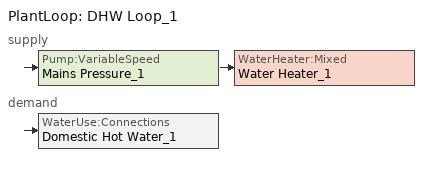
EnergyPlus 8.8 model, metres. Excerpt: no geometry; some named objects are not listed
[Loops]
PlantLoop 'DHW Loop_1'
 supply: Pump:VariableSpeed 'Mains Pressure_1' > WaterHeater:Mixed 'Water Heater_1'
 demand: WaterUse:Connections 'Domestic Hot Water_1'
[EnergyManagementSystem:Sensor]
Q_WH_1: Water Heater_1; Water Heater Gas Energy
[WaterUse:Equipment]
Name | Peak Flow rate {m^3/s} | Flow Rate Fraction Schedule | Target Temperature Schedule
Clothes Washer_1 | 0.000673689 | ClothesWasher_1 | CWWaterTempSchedule_1
Dishwasher_1 | 0.000111604 | Dishwasher_1 | DWWaterTempSchedule
Sinks_1 | 0.000210891 | Sinks_1 | SSBWaterTempSchedule
Showers_1 | 0.000284557 | Showers_1 | SSBWaterTempSchedule
Baths_1 | 0.000488829 | Baths_1 | SSBWaterTempSchedule
[EnergyManagementSystem:OutputVariable] Type of Data in Variable=Summed
Name | EMS Variable | Update Frequency | EMS Program or Subroutine | Units
EMSDeliveredHeatingSuppOutputVariable_1 | EMSDeliveredHeatingSupp_1 | ZoneTimestep | DeliveredHeatingCoolingProgram_1 | J
EMSDeliveredHeatingWithSuppOutputVariable_1 | EMSDeliveredHeatingWithSupp_1 | ZoneTimestep | DeliveredHeatingCoolingProgram_1 | J
EMSCoolingDuctLossesSensOutputVariable_1 | EMSCoolingDuctLossesSens_1 | ZoneTimestep | DeliveredHeatingCoolingProgram_1 | J
EMSCoolingDuctLossesLatentOutputVariable_1 | EMSCoolingDuctLossesLatent_1 | ZoneTimestep | DeliveredHeatingCoolingProgram_1 | J
EMSHeatingDuctLossesOutputVariable_1 | EMSHeatingDuctLosses_1 | ZoneTimestep | DeliveredHeatingCoolingProgram_1 | J
EMSDeliveredCoolingLatentHVACOutputVariable_1 | EMSDeliveredCoolingLatentHVAC_1 | ZoneTimestep | DeliveredHeatingCoolingProgram_1 | J
Heating HVAC Fan Pump EMS_1 | HVACFanPumpE_Heat_1 | SystemTimestep | DeliveredHeatingCoolingProgram_1 | J
Cooling HVAC Fan Pump EMS_1 | HVACFanPumpE_Cool_1 | SystemTimestep | DeliveredHeatingCoolingProgram_1 | J
EMSDeliveredCoolingLatentDehumOutputVariable_1 | EMSDeliveredCoolingLatentDehum_1 | ZoneTimestep | DeliveredHeatingCoolingProgram_1 | J
HPWH_sens_clg_OutputVariable_1 | HPWH_sens_clg_1 | ZoneTimestep | DeliveredHeatingCoolingProgram_1 | J
HPWH_lat_clg_OutputVariable_1 | HPWH_lat_clg_1 | ZoneTimestep | DeliveredHeatingCoolingProgram_1 | J
ZeroMeter | EMSZeroMeter | SystemTimestep | ZeroMeterProgram | J
Heating Electricity_1 | E_Heat_1 | SystemTimestep | HeatingElectricityProgram_1 | J
HeatingSupp Electricity_1 | E_Heat_supp_1 | SystemTimestep | HeatingElectricityProgram_1 | J
Heating FuelOil_1 | Q_FuelOil_1 | SystemTimestep | HeatingFuelConversionProgram_1 | m3
Heating Propane_1 | Q_Propane_1 | SystemTimestep | HeatingFuelConversionProgram_1 | m3
Heating Gas_1 | Q_Gas_1 | SystemTimestep | HeatingFuelConversionProgram_1 | J
Water Heating FuelOil_1 | Q_WH_FuelOil_1 | SystemTimestep | WaterHeatingFuelConversionProgram_1 | m3
Water Heating Propane_1 | Q_WH_Propane_1 | SystemTimestep | WaterHeatingFuelConversionProgram_1 | m3
Water Heating Gas_1 | Q_WH_Gas_1 | SystemTimestep | WaterHeatingFuelConversionProgram_1 | J
Unit oil_1 | Q_Unit_oil_1 | SystemTimestep | WaterHeatingFuelConversionProgram_1 | m3
Unit propane_1 | Q_Unit_propane_1 | SystemTimestep | WaterHeatingFuelConversionProgram_1 | m3
[EnergyManagementSystem:GlobalVariable]
DuctLeakSupplyFanEquivalent_1: DuctLeakExhaustFanEquivalent_1
[Sizing:Plant]
DHW Loop_1: Loop Type=Heating; Design Loop Exit Temperature {C}=52.6667; Loop Design Temperature Difference {deltaC}=5.55556
[PlantLoop]
DHW Loop_1: Fluid Type=Water; Plant Equipment Operation Scheme=DHW Loop Operation_1; Maximum Loop Temperature {C}=100; Minimum Loop Temperature {C}=0; Maximum Loop Flow Rate {m^3/s}  (This size represents the physical limitations to flow due to losses in the piping system. For BEopt we assume that the pipes are always adequately sized)=0.01; Minimum Loop Flow Rate {m^3/s}=0; Plant Loop Volume {m^3}=0.003; Load Distribution Scheme=Optimal
[PlantEquipmentOperationSchemes]
DHW Loop Operation_1: Control Scheme 1=DHW Control Scheme_1; Control Scheme 1 Schedule=AlwaysOn
[PlantEquipmentOperation:HeatingLoad]
DHW Control Scheme_1: Load Range 1 Lower Limit {W}=0; Load Range 1 Upper Limit {W}=1000000000000000; Priority Control 1 Equip List=DHW Plant Equipment_1
[Pump:VariableSpeed]
Mains Pressure_1: Design Flow Rate {m^3/s}=0.01; Rated Pump Head {Pa}=1; Rated Power Consumption {W}=0; Motor Efficiency=1; Fraction of Motor Inefficiencies to Fluid Stream=0; Coefficient 1 of the Part Load Performance Curve=0; Coefficient 2 of the Part Load Performance Curve=1; Coefficient 3 of the Part Load Performance Curve=0; Coefficient 4 of the Part Load Performance Curve=0; Minimum Flow Rate {m^3/s}=0; Pump Control Type=Intermittent
[PlantEquipmentList]
DHW Plant Equipment_1: Water Heater_1
[WaterHeater:Mixed]
Water Heater_1: 0.143846, WaterHeaterSP1Schedule, 2, 99, Cycle, 11724, 0, 0, 0, NaturalGas, 0.773298, 0, Electricity, 0, 0, Electricity, 0, Zone, living_1, 4.15693, 0.64, 4.15693, 1, 1, 1, autosize, 1.5
[SetpointManager:Scheduled]
DHW Loop Setpoint Manager_1: Control Variable=Temperature; Schedule=DHWSupplySetpoint; Setpoint Node or NodeList=DHW Supply Outlet Node_1
[WaterUse:Connections]
Domestic Hot Water_1: Drain Water Heat Exchanger Type=None; Water Use Equipment 1=Sinks_1; Water Use Equipment 2=Showers_1; Water Use Equipment 3=Clothes Washer_1; Water Use Equipment 4=Dishwasher_1; Water Use Equipment 5=Baths_1
[Schedule:Constant]
Name | Schedule Type | Hourly Value
AlwaysOn | FRACTION | 1
CWWaterTempSchedule_1 | TEMPERATURE | 33.6111
DHWSupplySetpoint; WaterHeaterSP1Schedule | TEMPERATURE | 52.6667
DWWaterTempSchedule | TEMPERATURE | 51.6667
SSBWaterTempSchedule | TEMPERATURE | 43.3333
[Schedule:File] Name of File=C:\Users\nathan.oliver\Documents\BEopt_2.8.0\TEMP1\DHW_3bed_unit0_10min.csv; Rows to skip at top=1; Number of hours of data=8760; Column separator=Comma; Interpolate to Timestep=No; Minutes per Item=10
Name | Column Number
Baths_1 | 5
ClothesWasher_1 | 3
Dishwasher_1 | 4
Showers_1 | 1
Sinks_1 | 2
